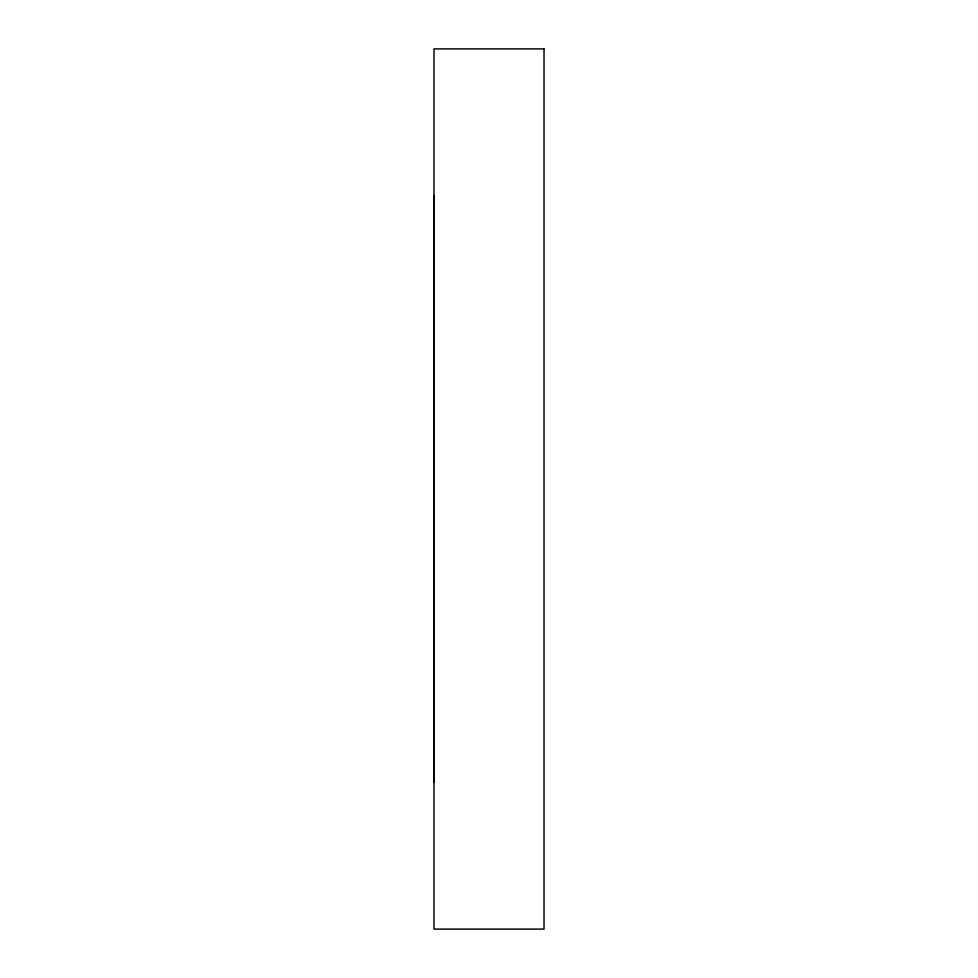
<?xml version="1.0" encoding="UTF-8"?>
<svg xmlns="http://www.w3.org/2000/svg" width="978" height="978" viewBox="0 0 978 978"><rect width="100%" height="100%" fill="white"/><g stroke="black" fill="none" stroke-linecap="round" stroke-linejoin="round"><path stroke-width="1.47" d="M433.987 782.4L433.987 195.6M434.134 422.985L434.134 555.015M544.012 48.9L433.987 48.9L433.987 929.1L544.012 929.1L544.012 48.9"/></g></svg>
